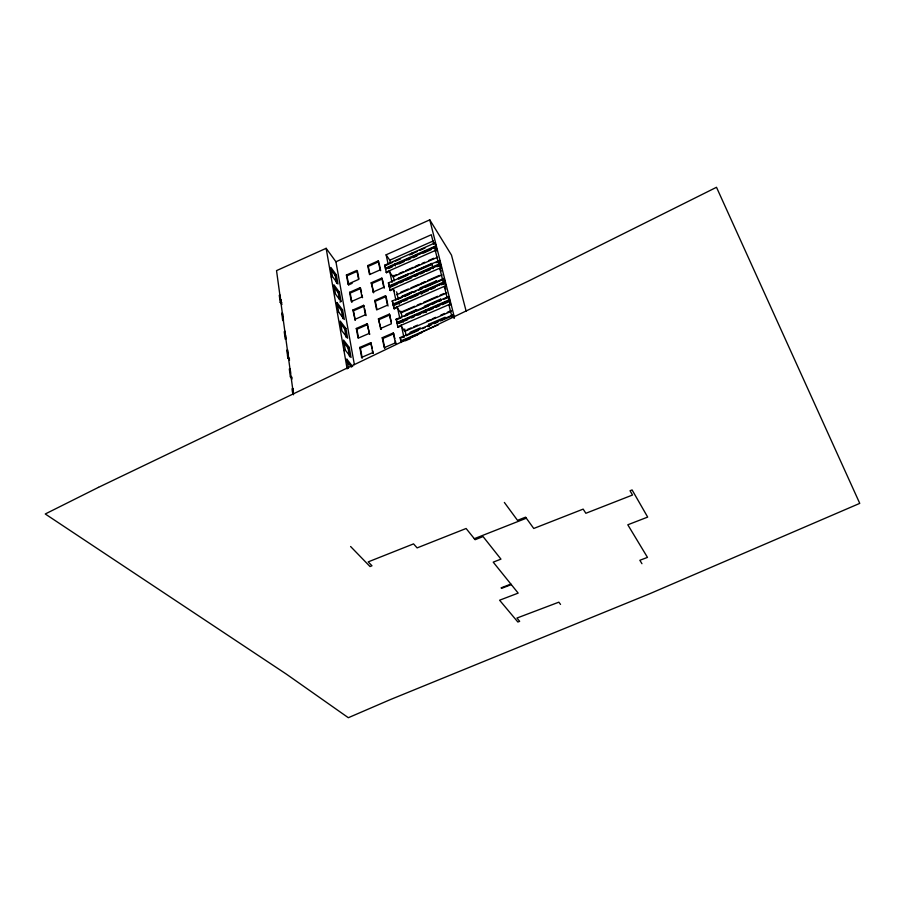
<?xml version="1.0" encoding="UTF-8"?>
<svg xmlns="http://www.w3.org/2000/svg" width="905" height="905" viewBox="0 0 905 905"><rect width="100%" height="100%" fill="white"/><g stroke="black" fill="none" stroke-linecap="round" stroke-linejoin="round"><path stroke-width="1.36" d="M354.364 364.602L335.925 261.76L326.151 248.321L276.534 270.618L293.514 394.772M335.925 261.76L429.773 219.858L451.482 255.108L466.143 311.15M280.041 294.973L279.272 295.313L279.69 298.39L281.421 300.539M279.69 298.39L280.459 298.039L280.177 295.992M331.253 277.009L332.429 276.489L330.834 267.405L336.366 274.916L337.972 283.978L332.429 276.489M336.581 283.197L335.201 275.425L336.366 274.916M388.2 264.452L386.118 254.803L431.323 234.734L433.733 244.316M280.233 302.394L281.003 302.055L280.584 298.967L279.815 299.306L280.233 302.394L281.975 304.544M348.086 284.08L346.411 275.03L356.853 270.403L358.595 279.43L348.086 284.08L348.663 284.871L352.169 283.322M378.233 260.911L380.111 269.916L369.534 274.588L367.724 265.572L378.233 260.911L378.788 261.726L368.278 266.387L369.84 274.113M348.663 284.871L346.988 275.821L357.43 271.195L358.923 278.932M390.372 262.97L389.772 260.221L433.495 240.854M384.67 265.21L434.954 242.959L435.305 243.513L436.052 246.511L385.677 268.774L384.67 265.21L385.032 265.753L392.77 262.337M395.349 261.194L400.508 258.909M409.524 254.916L417.262 251.5M419.841 250.357L424.988 248.083M385.304 268.231L435.712 245.945L434.954 242.959M389.15 270.889L389.286 271.489L386.514 272.71L385.496 269.136L435.939 246.85L437.047 250.414L435.441 251.126M388.46 268.536L392.34 266.828M398.8 263.966L403.969 261.681M407.85 259.973L410.429 258.83M413.019 257.687L416.9 255.968M423.359 253.117L431.108 249.69M282.926 316.094L282.145 316.445L281.715 313.3L282.496 312.949L282.79 315.053M339.443 299.385L338.266 292.745L339.443 292.236L333.877 284.758L335.506 294.057L341.094 301.512L339.918 302.032M386.141 272.167L436.696 249.859L435.939 246.85M360.179 287.654L361.966 296.897L351.321 301.58L349.613 292.315L360.179 287.654L360.756 288.446L350.19 293.107L351.909 302.361M371.186 282.801L381.831 278.107L382.385 278.921L371.751 283.604L373.607 292.835L371.186 282.801L371.751 283.604M392.838 276.274L396.661 274.588M399.218 273.468L403.042 271.783M405.598 270.663L413.246 267.292M415.802 266.161L419.626 264.475M422.183 263.355L424.728 262.235M428.563 260.55L433.665 258.298M415.078 266.817L419.513 264.86M437.635 257.224L392.962 276.885L389.286 271.489M335.789 303.062L336.988 302.53L342.599 309.974L344.296 319.476L338.651 312.067L336.988 302.53M407.997 273.944L398.11 278.288L398.664 279.091L407.895 275.03M431.843 263.446L415.927 270.448L416.458 271.262L432.364 264.271L431.843 263.446L433.133 268.683M388.426 282.892L439.377 260.493L439.728 261.047L440.497 264.113L389.455 286.512L388.426 282.892L389.455 286.512M410.44 273.921L414.264 272.235M435.905 262.722L438.45 261.602M373.041 292.032L383.754 287.326L381.831 278.107M389.082 285.98L440.147 263.559L439.377 260.493M394.603 291.478L393.121 289.329L390.327 290.55L389.286 286.908L440.384 264.486L441.516 268.118L439.887 268.83L441.289 271.036M397.318 284.08L389.659 287.451L389.286 286.908M399.874 282.96L403.709 281.285M406.255 280.165L411.368 277.926M415.191 276.24L417.748 275.12M420.305 274L424.128 272.326M426.685 271.195L430.52 269.52M436.9 266.715L440.735 265.041M342.859 318.639L341.411 310.494L342.599 309.974M337.452 312.587L338.651 312.067M389.942 290.019L441.165 267.563L440.384 264.486M352.882 310.008L363.584 305.324L364.172 306.116L353.47 310.8L355.224 320.291L352.882 310.008L353.47 310.8M385.507 295.731L387.487 305.177L376.638 309.906L374.727 300.449L385.507 295.731L386.073 296.535L375.304 301.252L376.933 309.352M400.576 292.372L408.325 288.989M410.915 287.858L418.664 284.464M421.255 283.333L425.135 281.636M427.714 280.505L439.355 275.425M419.23 284.555L424.852 282.1M396.831 294.691L442.093 274.905M412.069 291.795L402.058 296.173L402.601 296.964M392.284 301.003L443.914 278.469L444.265 279.023L445.056 282.168L393.336 304.702L392.284 301.003L393.336 304.702M403.856 296.421L411.356 293.152M397.827 299.284L401.696 297.598M404.275 296.467L409.433 294.216M413.302 292.53L415.881 291.41M418.461 290.279L422.33 288.593M424.909 287.462L442.975 279.588M354.636 319.499L365.416 314.804L365.993 315.596L364.692 308.831M392.962 304.171L444.706 281.613L443.914 278.469M400.044 311.886L397.057 307.61L394.218 308.843L393.166 305.121L444.943 282.564L446.086 286.274L444.446 286.998L445.848 289.193M393.166 305.121L393.539 305.664L401.3 302.281M403.89 301.15L407.77 299.465M410.361 298.333L418.121 294.951M420.712 293.82L428.472 290.437M431.063 289.317L434.943 287.62M441.414 284.803L445.294 283.118M339.827 322.655L344.692 328.99L345.891 328.47L347.622 338.221L341.943 330.845L340.235 321.071L345.891 328.47M393.845 308.311L445.735 285.731L444.943 282.564M288.605 357.565L288.152 354.24L287.349 354.59L287.801 357.916L288.605 357.565L289.476 358.595M369.014 333.481L358.097 338.21L356.298 328.47L367.147 323.764L369.602 334.262L367.147 323.764M378.437 318.854L380.96 329.352L378.437 318.854L389.354 314.103L391.367 321.829M356.298 328.47L356.887 329.262L367.724 324.544M379.014 319.646L389.919 314.906M400.655 312.315L414.671 306.229M417.216 305.121L421.04 303.458M423.597 302.361L429.106 299.962M429.966 299.589L437.613 296.274M440.158 295.166L443.982 293.503M400.791 312.949L446.685 293.039M396.175 319.25L448.473 296.591L448.835 297.134L449.649 300.358L397.25 323.028L396.175 319.25L397.25 323.028M397.827 319.227L401.65 317.576M404.207 316.467L408.031 314.816M410.576 313.707L414.4 312.055M416.956 310.947L428.427 305.969M432.251 304.318L434.807 303.209M438.631 301.557L441.176 300.449M443.733 299.351L447.556 297.688M380.383 328.56L391.379 323.798L389.354 314.103M396.865 322.497L449.287 299.815L449.649 300.358M451.29 311.309L404.784 331.343L401.028 326.038L398.155 327.271L397.77 326.739L397.069 323.481L449.536 300.777L450.713 304.578L449.038 305.29M398.732 323.458L407.68 319.589M411.526 317.927L414.083 316.818M417.918 315.155L420.474 314.058M423.031 312.949L426.866 311.286M429.423 310.177L433.269 308.526M435.825 307.417L439.66 305.754M442.217 304.646L449.887 301.331M343.153 341.671L348.052 347.961L349.262 347.441L351.05 357.441L345.314 350.111L343.561 340.088L349.262 347.441M290.72 373.041L289.917 373.392L290.381 376.808L292.179 378.901M397.77 326.739L450.351 304.023L450.713 304.578M344.081 350.654L345.314 350.111M290.381 376.808L291.195 376.457L292.066 377.476M361.638 357.385L359.794 347.407L370.79 342.656L372.34 348.425M395.428 341.196L395.949 343.685L395.372 342.893L384.229 347.678L382.227 337.723L393.29 332.95L394.908 338.719M359.794 347.407L360.394 348.176L371.378 343.448M382.227 337.723L382.804 338.515L393.867 333.753M407.227 329.578L411.096 327.904M413.687 326.796L417.556 325.121M426.594 321.23L429.174 320.121M433.043 318.447L435.633 317.338M440.792 315.11L444.672 313.447M447.251 312.327L451.12 310.664M427.771 321.071L432.386 319.092M345.676 359.794L346.909 359.251L352.667 366.559M420.293 327.893L410.022 332.316L410.576 333.108M429.128 326.875L428.54 324.341L445.09 317.225L445.622 318.028M421.9 332.588L401.175 341.49L400.802 340.959L400.089 337.633L453.077 314.838L453.993 317.587M404.343 336.49L400.474 338.153L400.089 337.633M406.933 335.382L418.551 330.382M422.431 328.719L425.011 327.599M427.601 326.49L431.47 324.827M434.061 323.719L437.93 322.044M440.52 320.936L452.138 315.935M372.815 350.914L373.301 353.414L372.713 352.633L361.468 357.452L362.238 358.165L360.394 348.176M400.802 340.959L438.371 324.816M417.861 334.726L401.006 341.954L401.39 342.486M405.282 340.823L410.463 338.594M292.632 393.37L293.458 393.019M474.322 538.69L526.325 518.203M510.884 584.087L501.11 587.843L501.551 588.374L511.314 584.619M350.597 546.507L370.032 566.553L371.978 565.783L368.211 561.881L413.551 543.882L417.115 547.898L466.109 528.497L475.136 539.697L483.066 536.575L500.951 559.132L493.214 562.141L518.158 593.114L499.594 600.219L517.864 622.018L519.662 621.328L516.925 618.058L558.838 602.176L560.534 604.416M287.801 357.916L289.589 360.032M347.316 361.876L351.434 367.091M337.395 305.177L341.411 310.494M333.493 286.342L338.266 292.745M504.368 502.456L517.513 520.341L525.579 517.162L533.746 528.475L583.159 509.119L585.852 513.282L632.516 495.024L630.038 490.736L632.097 489.933L647.675 517.094L627.799 524.787L647.471 557.39L639.846 560.285L641.95 563.702M349.613 292.315L350.19 293.107M330.461 269L335.201 275.425M346.411 275.03L346.988 275.821M374.727 300.449L375.304 301.252M387.487 305.177L388.053 305.981M367.724 265.572L368.278 266.387M383.754 287.326L384.32 288.141M428.54 324.341L429.083 325.144M386.118 254.803L389.772 260.221M411.854 253.049L412.386 253.864M429.773 219.858L454.525 317.881M448.473 296.591L449.287 299.815M449.536 300.777L450.351 304.023M453.077 314.838L453.914 318.141M434.423 247.054L439.23 266.228M439.728 268.219L443.699 284.034M444.287 286.365L447.138 297.734M448.857 304.589L451.957 316.908M421.176 291.41L421.798 294.035M425.474 309.748L426.108 312.451M394.829 263.4L395.394 265.968M393.064 275.358L394.263 280.855M396.65 291.863L398.155 298.74M398.743 301.501L399.343 304.25M400.836 311.128L402.035 316.637M402.635 319.386L403.234 322.135M404.727 329.013L406.221 335.891M389.682 271.353L392.057 282.371M393.551 289.272L395.926 300.29M397.408 307.191L399.784 318.209M401.277 325.11L403.947 337.508M396.922 306.976L397.057 307.61M400.881 325.381L401.028 326.038M385.247 266.76L385.677 268.774M386.39 272.1L386.514 272.71M390.191 289.928L390.327 290.55M393.539 305.664L394.218 308.843M398.008 326.626L398.155 327.271M400.711 339.273L401.175 341.49M379.059 263.004L380.677 270.719M382.668 280.233L384.048 286.817M386.356 297.881L387.77 304.634M393.29 332.95L395.372 342.893M382.804 338.515L384.806 348.47M361.016 289.77L361.525 292.417M362.034 295.053L362.543 297.7M363.584 305.324L365.416 314.804M370.79 342.656L372.713 352.633M356.887 329.262L358.437 337.599M339.443 292.236L341.094 301.512M344.692 328.99L346.196 337.531M348.052 347.961L349.602 356.717M346.909 359.251L348.493 368.256M326.151 248.321L347.135 368.878M281.772 302.485L281.851 303.096M98.498 487.343L45.25 513.983L286.342 674.112L348.335 717.71L390.247 699.633L649.881 593.669L859.75 503.372L716.5 187.29L529.154 280.731L98.498 487.343M283.061 317.044L282.281 317.384L282.711 320.551L283.491 320.2L283.061 317.044M285.018 331.377L284.227 331.728L284.668 334.952L285.46 334.601L285.018 331.377M285.595 335.574L284.803 335.925L285.245 339.16L286.037 338.821L285.595 335.574M436.153 280.935L420.022 287.971L420.565 288.786L436.674 281.749L436.153 280.935M287.564 349.941L286.761 350.292L287.213 353.595L288.016 353.255L287.564 349.941M416.164 309.781L406.017 314.182L406.583 314.974L416.719 310.585L416.164 309.781M440.644 299.17L424.309 306.252L424.841 307.055L441.176 299.985L440.644 299.17M290.12 368.64L289.306 368.991L289.77 372.374L290.584 372.023L290.12 368.64M292.835 388.494L292.021 388.845L292.496 392.329L293.31 391.967L292.835 388.494"/></g></svg>
